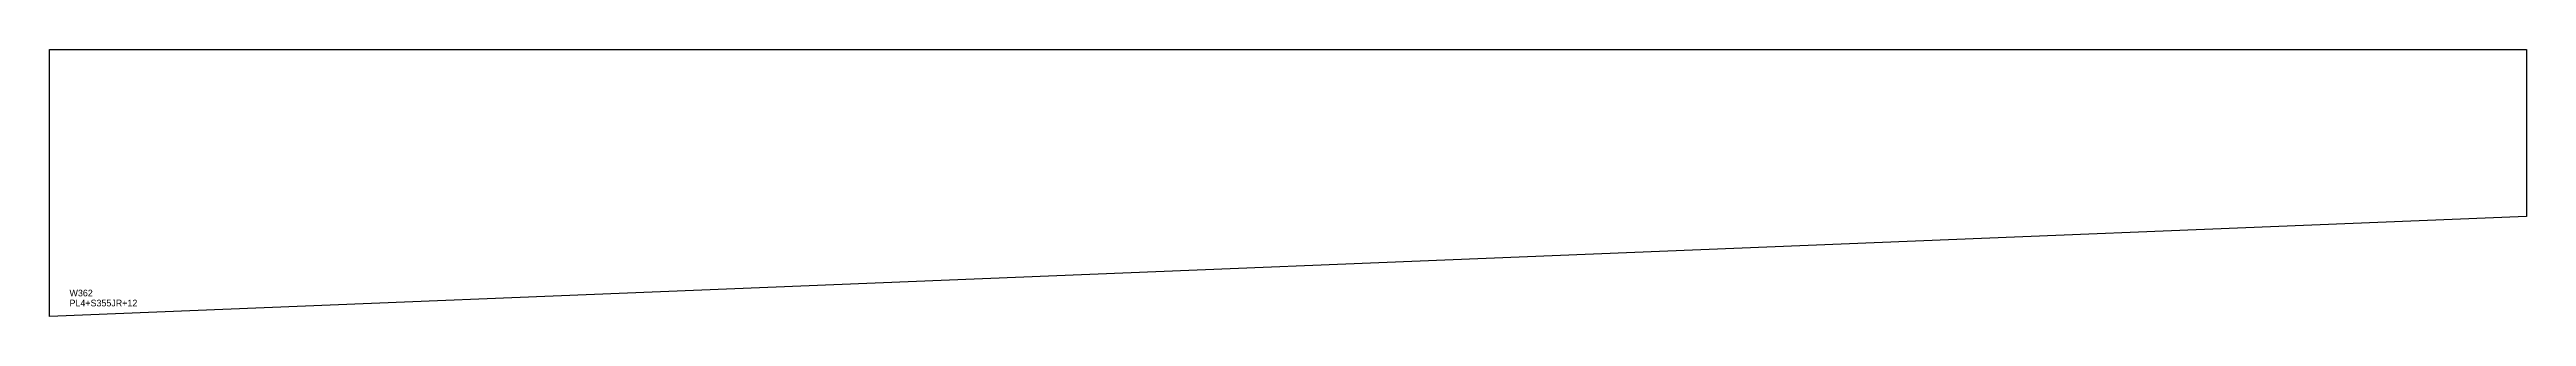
# Model space of a CAD drawing. Extents: x 0 to 3720, y 0 to 400.
import ezdxf

# ---------------------------------------------------------------- set-up
doc = ezdxf.new("R2010")
doc.units = 0
for name, color, linetype in [('CUT', 7, 'CONTINUOUS'), ('SCRIBE', 3, 'CONTINUOUS'), ('TEXT', 7, 'CONTINUOUS')]:
    doc.layers.add(name, color=color, linetype=linetype)

msp = doc.modelspace()

# ---------------------------------------------------------------- linework, layer by layer
at = {"layer": 'CUT', "color": 7, "linetype": 'CONTINUOUS'}
msp.add_lwpolyline([(0, 0), (0, 400), (3720, 400), (3720, 150)], close=True, dxfattribs=at)

# ---------------------------------------------------------------- texts
at = {"layer": 'SCRIBE', "color": 3}
msp.add_text('W362', height=10, dxfattribs=at).set_placement((30, 30))
at = {"layer": 'TEXT', "color": 7}
msp.add_text('PL4+S355JR+12', height=10, dxfattribs=at).set_placement((30, 15))

doc.saveas('drawing.dxf')
